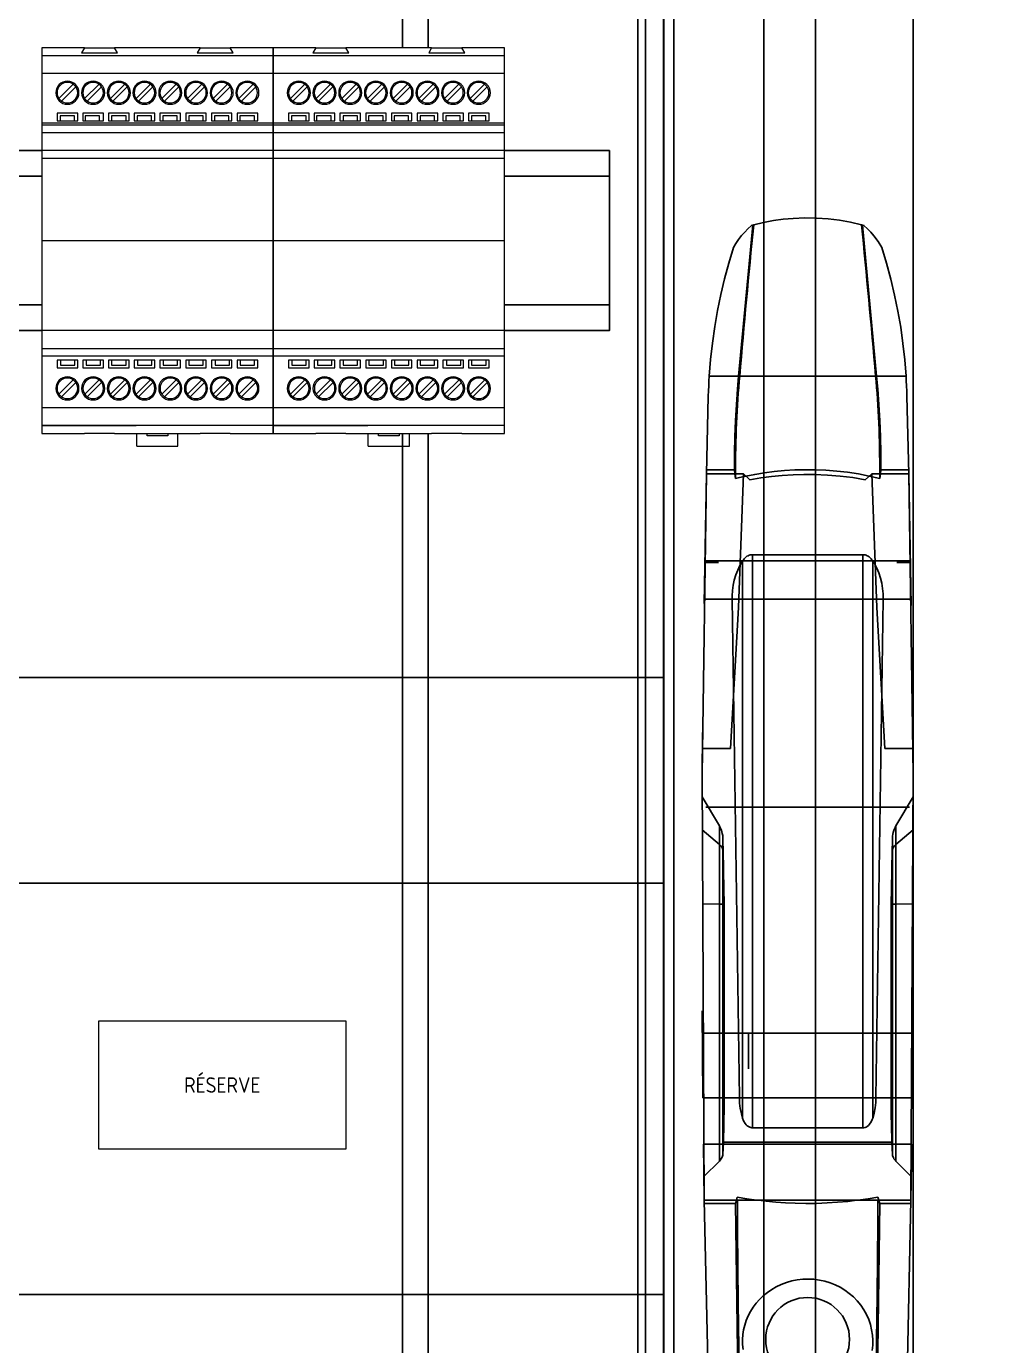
# Model space of a CAD drawing. Header units: millimetres. Extents: x 37984 to 70752, y 14140 to 37584.
# Drawn here: x 39768.8 to 39958.6, y 15689.5 to 15946 of the extents above; entities that cross this region are included whole.
import ezdxf

# ---------------------------------------------------------------- set-up
doc = ezdxf.new("R2010")
doc.units = ezdxf.units.MM
doc.set_wipeout_variables(frame=1)
doc.layers.add('! NO PLOT !', color=7, linetype='Continuous', true_color=0xff75dd, plot=False)
doc.layers.add('000-PI-Oprema', color=30, linetype='Continuous', lineweight=5)
for name, color, linetype in [('000-PI-ORMAR', 2, 'Continuous'), ('000-PI_TEXT', 7, 'Continuous'), ('002-PI-Kabelska kanalica', 150, 'Continuous'), ('004-PI-DIN Šina', 3, 'Continuous')]:
    doc.layers.add(name, color=color, linetype=linetype)
doc.styles.add('PI0', font='isocpeur.ttf', dxfattribs={"width": 0.9})

# ---------------------------------------------------------------- blocks, each defined once
blk = doc.blocks.new('poveznica montaznih ploca 2100mm')
at = {"layer": '! NO PLOT !'}
for p, q in [((59472.54, 55742.17), (59472.54, 53847.74)), ((59570.54, 55742.17), (59570.54, 53847.74)), ((59477.54, 55740.77), (59477.54, 53837.74)), ((59565.54, 55740.77), (59565.54, 53837.74))]:
    blk.add_line(p, q, dxfattribs=at)
blk = doc.blocks.new('*U1299')
at = {"layer": '002-PI-Kabelska kanalica'}
for p, q in [((-20, 873), (60, 873)), ((-20, -100), (-20, 873)), ((60, -100), (60, 873))]:
    blk.add_line(p, q, dxfattribs=at)
blk = doc.blocks.new('*U1300')
at = {"layer": '004-PI-DIN Šina'}
blk.add_lwpolyline([(350, -17.5), (350, 17.5), (0, 17.5), (0, -17.5)], close=True, dxfattribs=at)
for points in [[(0, 12.5), (350, 12.5)], [(0, -12.5), (350, -12.5)]]:
    blk.add_lwpolyline(points, dxfattribs=at)
blk = doc.blocks.new('*U1303')
at = {"layer": '002-PI-Kabelska kanalica'}
for p, q in [((-20, -100), (-20, 369)), ((20, -100), (20, 369))]:
    blk.add_line(p, q, dxfattribs=at)
blk = doc.blocks.new('*U548')
at = {"layer": '000-PI-ORMAR'}
for p, q in [((-13.41, 105.24), (-10.65, 134.6)), ((-10.48, 134.65), (-10.91, 134.53)), ((10.91, 134.53), (10.48, 134.65)), ((13.41, 105.24), (10.65, 134.6)), ((-19.14, 105.24), (-13.41, 105.24)), ((13.2, 105.24), (-13.2, 105.24)), ((13.41, 105.24), (19.14, 105.24)), ((-19.31, 101.34), (-19.67, 86.25)), ((19.67, 86.25), (19.31, 101.34)), ((-19.67, 86.25), (-20.5, 27.74)), ((-19.67, 86.25), (-20.14, 61.02)), ((-19.67, 86.25), (-12.5, 86.25)), ((-19.66, 87.03), (-14.25, 87.03)), ((-14.15, 86.25), (-14.25, 87.03)), ((-14.02, 85.32), (-14.15, 86.25)), ((-12.5, 86.25), (-13.43, 60.26)), ((-11.21, 85.08), (-12.5, 86.25)), ((12.5, 86.25), (11.21, 85.08)), ((11.99, 85.79), (14.02, 85.32)), ((12.5, 86.25), (19.67, 86.25)), ((13.43, 60.26), (12.5, 86.25)), ((14.02, 85.32), (14.15, 86.25)), ((14.15, 86.25), (14.25, 87.03)), ((14.25, 87.03), (19.66, 87.03)), ((20.5, 27.74), (19.67, 86.25)), ((20.15, 60.62), (19.67, 86.25)), ((-20.01, 69.28), (-12.67, 69.28)), ((-17.35, 69.28), (17.35, 69.28)), ((-12.67, 69.28), (-12.65, 69.31)), ((-12.65, 69.31), (-12.65, -39.07)), ((-10.73, 70.49), (-10.73, -40.96)), ((-10.73, 70.49), (10.73, 70.49)), ((10.73, 70.49), (10.73, -40.96)), ((12.65, 69.31), (12.65, -39.07)), ((12.65, 69.31), (12.67, 69.28)), ((12.67, 69.28), (20.01, 69.28)), ((-20.01, 68.98), (-17.35, 68.98)), ((17.35, 68.98), (20.01, 68.98)), ((-20.13, 61.86), (-17.35, 61.86)), ((-20.13, 61.85), (-14.69, 61.85)), ((-17.35, 61.85), (17.35, 61.85)), ((-13.27, -35.12), (-14.69, 61.85)), ((14.69, 61.85), (13.27, -35.12)), ((14.69, 61.85), (20.13, 61.85)), ((17.35, 61.86), (20.13, 61.86)), ((-15, 32.81), (-13.43, 60.26)), ((13.43, 60.26), (15, 32.81)), ((20.5, 27.74), (20.31, 48.52)), ((-20.44, 35.92), (-20.5, 27.74)), ((-20.47, 32.81), (-15, 32.81)), ((15, 32.81), (20.47, 32.81)), ((-20.5, 27.74), (-20.09, -55.06)), ((20.09, -55.06), (20.5, 27.74)), ((-17.16, 17.77), (-20.5, 23.44)), ((20.5, 23.44), (17.16, 17.77)), ((-19.8, 21.43), (19.8, 21.43)), ((-17.16, 14.16), (-20.5, 16.99)), ((-17.16, 17.77), (-17.16, -47.43)), ((-16.24, 2.4), (-16.48, 15.53)), ((-16.48, 15.53), (-16.48, -46.12)), ((16.48, 15.53), (16.24, 2.4)), ((16.48, 15.53), (16.48, -46.12)), ((17.16, 17.77), (17.16, -47.43)), ((20.5, 16.99), (17.16, 14.16)), ((-16.36, 10.54), (-16.48, 13.04)), ((16.48, 13.04), (16.36, 10.54)), ((-17.16, 2.54), (-20.5, 2.61)), ((20.5, 2.61), (17.16, 2.54)), ((-16.24, 2.4), (-16.48, 2.51)), ((-16.24, -35.11), (-16.24, 2.4)), ((16.48, 2.51), (16.24, 2.4)), ((16.24, 2.4), (16.24, -35.11)), ((-20.5, -18.21), (-20.36, -35.12)), ((20.36, -35.12), (20.5, -18.21)), ((-20.47, -22.52), (20.47, -22.52)), ((-11.5, -22.68), (-11.5, -29.51)), ((-20.36, -35.12), (-13.27, -35.12)), ((-16.24, -35.11), (16.24, -35.11)), ((13.27, -35.12), (20.36, -35.12)), ((-10.73, -40.96), (10.73, -40.96)), ((-20.25, -44.17), (-20.09, -55.06)), ((-20.25, -44.17), (20.25, -44.17)), ((-16.48, -46.12), (-16.38, -43.78)), ((-16.38, -43.78), (16.38, -43.78)), ((16.38, -43.78), (16.48, -46.12)), ((20.09, -55.06), (20.25, -44.17)), ((-20.16, -50.42), (-17.16, -47.43)), ((17.16, -47.43), (20.16, -50.42)), ((-20.09, -55.06), (20.09, -55.06)), ((-20.09, -55.06), (-19.2, -96.13)), ((-20.08, -55.68), (-14.03, -55.68)), ((-14.03, -55.68), (-13.85, -55.06)), ((-13.42, -100.67), (-14.03, -55.68)), ((-13.85, -55.06), (-13.67, -54.42)), ((13.42, -100.67), (14.03, -55.68)), ((13.85, -55.06), (13.67, -54.42)), ((14.03, -55.68), (13.85, -55.06)), ((14.03, -55.68), (20.08, -55.68)), ((19.2, -96.13), (20.09, -55.06))]:
    blk.add_line(p, q, dxfattribs=at)
for points in [[(10.48, 134.65), (8.34, 135.15), (6.17, 135.54), (3.98, 135.81), (1.73, 135.97), (-0.54, 136), (-2.8, 135.91), (-4.73, 135.73), (-6.65, 135.46), (-8.58, 135.1), (-10.48, 134.65)], [(-10.91, 134.53), (-11.6, 133.9), (-12.24, 133.24), (-12.84, 132.55), (-13.41, 131.8), (-13.93, 131.03), (-14.4, 130.23)], [(14.4, 130.23), (13.7, 131.38), (12.89, 132.48), (12.28, 133.2), (11.62, 133.89), (10.91, 134.53)], [(-14.4, 130.23), (-15.31, 127.22), (-16.14, 124.17), (-16.87, 121.1), (-17.51, 118.01), (-18.07, 114.85), (-18.52, 111.66), (-18.88, 108.46), (-19.14, 105.24)], [(19.14, 105.24), (18.88, 108.42), (18.53, 111.59), (18.09, 114.73), (17.54, 117.85), (16.9, 120.99), (16.16, 124.1), (15.33, 127.18), (14.4, 130.23)], [(-19.14, 105.24), (-19.19, 104.29), (-19.24, 103.32), (-19.28, 102.34), (-19.31, 101.34)], [(-14.25, 87.03), (-14.23, 90.25), (-14.16, 93.45), (-14.03, 96.61), (-13.86, 99.69), (-13.64, 102.68), (-13.41, 105.24)], [(14.25, 87.03), (14.23, 90.25), (14.16, 93.45), (14.03, 96.61), (13.86, 99.69), (13.64, 102.68), (13.41, 105.24)], [(19.31, 101.34), (19.28, 102.33), (19.24, 103.31), (19.19, 104.28), (19.14, 105.24)], [(-14.02, 85.32), (-12.17, 85.75), (-11.99, 85.79)], [(-11.99, 85.79), (-10.29, 86.12), (-8.39, 86.43), (-6.48, 86.67), (-4.5, 86.86), (-2.52, 86.97), (-0.52, 87.02), (1.47, 87.01), (3.57, 86.92), (5.67, 86.76), (7.76, 86.52), (9.87, 86.2), (11.96, 85.8), (11.99, 85.79)], [(11.21, 85.08), (8.78, 85.48), (6.33, 85.78), (3.84, 85.99), (1.34, 86.1), (-0.75, 86.11), (-2.84, 86.05), (-4.93, 85.91), (-7.03, 85.71), (-9.13, 85.43), (-11.21, 85.08)], [(-12.67, 69.28), (-13.17, 68.42), (-13.6, 67.5), (-13.96, 66.55), (-14.26, 65.56), (-14.48, 64.55), (-14.62, 63.52), (-14.69, 62.48), (-14.69, 61.85)], [(-12.65, 69.31), (-12.5, 69.52), (-12.34, 69.72), (-12.17, 69.89), (-11.98, 70.05), (-11.79, 70.18), (-11.59, 70.29), (-11.38, 70.38), (-11.17, 70.44), (-10.95, 70.48), (-10.73, 70.49)], [(10.73, 70.49), (10.95, 70.48), (11.17, 70.44), (11.38, 70.38), (11.59, 70.29), (11.79, 70.18), (11.98, 70.05), (12.17, 69.89), (12.34, 69.72), (12.5, 69.52), (12.65, 69.31)], [(14.69, 61.85), (14.67, 62.89), (14.57, 63.93), (14.4, 64.96), (14.15, 65.96), (13.83, 66.94), (13.43, 67.87), (12.97, 68.77), (12.67, 69.28)], [(-16.48, 15.53), (-16.52, 15.9), (-16.59, 16.26), (-16.68, 16.61), (-16.78, 16.95), (-16.91, 17.28), (-17.06, 17.59), (-17.16, 17.77)], [(17.16, 17.77), (17, 17.47), (16.86, 17.16), (16.74, 16.83), (16.64, 16.48), (16.56, 16.13), (16.51, 15.76), (16.48, 15.53)], [(-16.38, -43.78), (-16.36, -43.11), (-16.33, -42.38), (-16.31, -41.59), (-16.3, -40.74), (-16.28, -39.86), (-16.27, -38.93), (-16.26, -37.98), (-16.25, -37), (-16.24, -36.01), (-16.24, -35.11)], [(-13.27, -35.12), (-13.22, -36.16), (-13.09, -37.2), (-12.89, -38.21), (-12.65, -39.07)], [(12.65, -39.07), (12.92, -38.08), (13.11, -37.06), (13.23, -36.02), (13.27, -35.12)], [(16.24, -35.11), (16.24, -36.11), (16.25, -37.1), (16.26, -38.08), (16.27, -39.03), (16.28, -39.95), (16.3, -40.83), (16.32, -41.67), (16.34, -42.45), (16.36, -43.18), (16.38, -43.78)], [(-12.65, -39.07), (-12.44, -39.63), (-12.15, -40.14), (-11.97, -40.36), (-11.77, -40.56), (-11.53, -40.73), (-11.26, -40.86), (-11.05, -40.93), (-10.83, -40.96), (-10.73, -40.96)], [(10.73, -40.96), (10.96, -40.94), (11.17, -40.9), (11.37, -40.82), (11.56, -40.71), (11.83, -40.51), (12.05, -40.27), (12.34, -39.82), (12.56, -39.33), (12.65, -39.07)], [(-17.16, -47.43), (-17, -47.26), (-16.86, -47.08), (-16.74, -46.88), (-16.64, -46.68), (-16.56, -46.47), (-16.51, -46.26), (-16.48, -46.12)], [(16.48, -46.12), (16.52, -46.34), (16.59, -46.55), (16.68, -46.76), (16.78, -46.96), (16.91, -47.15), (17.06, -47.33), (17.16, -47.43)], [(-9.57, -55.06), (-9.95, -55.01), (-11.82, -54.74), (-13.67, -54.42)], [(9.58, -55.06), (7.81, -55.27), (5.83, -55.45), (3.77, -55.58), (1.71, -55.66), (-0.35, -55.68), (-2.41, -55.64), (-4.3, -55.56), (-6.19, -55.42), (-8.06, -55.24), (-9.57, -55.06)], [(13.67, -54.42), (11.74, -54.75), (9.78, -55.04), (9.58, -55.06)], [(8.89, -73.85), (9.63, -74.62), (10.32, -75.46), (10.92, -76.35), (11.44, -77.29), (11.87, -78.24), (12.2, -79.23), (12.45, -80.24), (12.61, -81.28), (12.67, -82.26), (12.65, -83.25), (12.54, -84.24)], [(-12.56, -84.1), (-12.66, -83.12), (-12.67, -82.14), (-12.6, -81.17), (-12.45, -80.24), (-12.23, -79.31), (-11.93, -78.41), (-11.57, -77.54), (-11.12, -76.68), (-10.6, -75.85), (-10.01, -75.07), (-9.37, -74.34), (-8.63, -73.62), (-7.83, -72.97), (-6.98, -72.38), (-6.09, -71.86), (-5.12, -71.4), (-4.11, -71.02), (-3.07, -70.73), (-2.02, -70.52), (-0.95, -70.4), (0.13, -70.37), (1.22, -70.42), (2.29, -70.56), (3.33, -70.79), (4.36, -71.11), (5.35, -71.51), (6.31, -71.98), (7.22, -72.53), (8.08, -73.16), (8.89, -73.85)]]:
    blk.add_lwpolyline(points, dxfattribs=at)
blk.add_circle((0, -82.1), 8.15, dxfattribs=at)
for centre, major_axis, ratio, start_param, end_param in [((73, -135.16), (0, 546.84), 0.175521, 1.054802, 1.115623), ((-73, -135.16), (0, 546.84), 0.175521, -1.115623, -1.054802), ((-7.53, 87.2), (0, 37), 0.175521, 1.061397, 1.596486), ((7.53, 87.2), (0, 37), 0.175521, 4.6867, 5.221788), ((-7.53, 87.2), (0, 37), 0.175521, -4.6867, -4.66155), ((7.53, 87.2), (0, 37), 0.175521, 4.66155, 4.6867), ((-19.46, 12.78), (-3, 0), 0.71325, 3.261467, 3.839724), ((19.46, 12.78), (-3, 0), 0.71325, 5.585054, 6.163311), ((-19.46, 2.51), (-3, 0), 0.017452, 3.261467, 3.839724), ((19.46, 2.51), (-3, 0), 0.017452, -0.698132, -0.119874), ((137.46, -39.64), (0, 669.86), 0.225671, -4.689366, -4.621155), ((-137.46, -39.64), (0, 669.86), 0.225671, 4.621155, 4.689366)]:
    blk.add_ellipse(centre, major_axis=major_axis, ratio=ratio, start_param=start_param, end_param=end_param, dxfattribs=at)
blk = doc.blocks.new('A$C34f25ed7')
at = {"layer": '000-PI-ORMAR'}
blk.add_blockref('*U548', (-3.99, -1008.35), dxfattribs=at)
blk = doc.blocks.new('800mm bez ploce')
at = {"layer": '000-PI-ORMAR'}
for p, q in [((47920.01, 47274.57), (47920.01, 45290.07)), ((47921.51, 47274.57), (47921.51, 45290.07)), ((47921.52, 45290.07), (47921.52, 47274.57))]:
    blk.add_line(p, q, dxfattribs=at)
blk = doc.blocks.new('Diode block- 8 - 2954882')
at = {"layer": '000-PI-Oprema'}
for p, q in [((38051.77, 30782.32), (38051.77, 30782.32)), ((38051.77, 30782.32), (38059.77, 30782.32)), ((38059.77, 30782.32), (38059.77, 30782.32))]:
    blk.add_line(p, q, dxfattribs=at)
blk.add_wipeout([(38033.27, 30859.82), (38078.27, 30859.82), (38078.27, 30784.82), (38033.27, 30784.82)]).dxf.layer = '000-PI-Oprema'
for p, q in [((38033.27, 30859.82), (38033.27, 30854.82)), ((38033.27, 30859.82), (38033.27, 30859.82)), ((38041.6, 30859.82), (38033.27, 30859.82)), ((38033.27, 30858.32), (38078.27, 30858.32)), ((38033.27, 30858.32), (38078.27, 30858.32)), ((38036.77, 30859.82), (38036.77, 30859.82)), ((38039.77, 30859.82), (38039.77, 30859.82)), ((38041.6, 30859.82), (38041.02, 30858.82)), ((38041.02, 30858.82), (38041.02, 30858.82)), ((38041.02, 30858.82), (38048.02, 30858.82)), ((38041.6, 30859.82), (38041.6, 30859.82)), ((38041.6, 30859.82), (38047.44, 30859.82)), ((38041.77, 30859.82), (38041.77, 30859.82)), ((38044.77, 30859.82), (38044.77, 30859.82)), ((38046.77, 30859.82), (38046.77, 30859.82)), ((38047.44, 30859.82), (38047.44, 30859.82)), ((38064.1, 30859.82), (38047.44, 30859.82)), ((38048.02, 30858.82), (38047.44, 30859.82)), ((38048.02, 30858.82), (38048.02, 30858.82)), ((38049.77, 30859.82), (38049.77, 30859.82)), ((38051.77, 30859.82), (38051.77, 30859.82)), ((38054.77, 30859.82), (38054.77, 30859.82)), ((38056.77, 30859.82), (38056.77, 30859.82)), ((38059.77, 30859.82), (38059.77, 30859.82)), ((38061.77, 30859.82), (38061.77, 30859.82)), ((38064.1, 30859.82), (38063.52, 30858.82)), ((38063.52, 30858.82), (38070.52, 30858.82)), ((38063.52, 30858.82), (38063.52, 30858.82)), ((38064.1, 30859.82), (38064.1, 30859.82)), ((38064.1, 30859.82), (38069.94, 30859.82)), ((38064.77, 30859.82), (38064.77, 30859.82)), ((38066.77, 30859.82), (38066.77, 30859.82)), ((38069.77, 30859.82), (38069.77, 30859.82)), ((38069.94, 30859.82), (38069.94, 30859.82)), ((38078.27, 30859.82), (38069.94, 30859.82)), ((38070.52, 30858.82), (38069.94, 30859.82)), ((38070.52, 30858.82), (38070.52, 30858.82)), ((38071.77, 30859.82), (38071.77, 30859.82)), ((38074.77, 30859.82), (38074.77, 30859.82)), ((38078.27, 30859.82), (38078.27, 30859.82)), ((38078.27, 30854.82), (38078.27, 30859.82)), ((38033.27, 30854.82), (38033.27, 30845.21)), ((38078.27, 30854.82), (38033.27, 30854.82)), ((38038.27, 30853.32), (38038.27, 30853.32)), ((38043.27, 30853.32), (38043.27, 30853.32)), ((38048.27, 30853.32), (38048.27, 30853.32)), ((38053.27, 30853.32), (38053.27, 30853.32)), ((38058.27, 30853.32), (38058.27, 30853.32)), ((38063.27, 30853.32), (38063.27, 30853.32)), ((38068.27, 30853.32), (38068.27, 30853.32)), ((38073.27, 30853.32), (38073.27, 30853.32)), ((38078.27, 30845.21), (38078.27, 30854.82)), ((38039.42, 30852.71), (38036.63, 30849.93)), ((38037.13, 30849.43), (38039.91, 30852.22)), ((38038.27, 30853.07), (38038.27, 30853.07)), ((38039.42, 30852.71), (38039.42, 30852.71)), ((38039.91, 30852.22), (38039.91, 30852.22)), ((38044.42, 30852.71), (38041.63, 30849.93)), ((38042.13, 30849.43), (38044.91, 30852.22)), ((38043.27, 30853.07), (38043.27, 30853.07)), ((38044.42, 30852.71), (38044.42, 30852.71)), ((38044.91, 30852.22), (38044.91, 30852.22)), ((38049.42, 30852.71), (38046.63, 30849.93)), ((38047.13, 30849.43), (38049.91, 30852.22)), ((38048.27, 30853.07), (38048.27, 30853.07)), ((38049.42, 30852.71), (38049.42, 30852.71)), ((38049.91, 30852.22), (38049.91, 30852.22)), ((38051.62, 30849.92), (38054.41, 30852.71)), ((38052.12, 30849.43), (38054.9, 30852.21)), ((38053.25, 30853.07), (38053.25, 30853.07)), ((38054.41, 30852.71), (38054.42, 30852.71)), ((38054.42, 30852.71), (38054.42, 30852.71)), ((38054.91, 30852.22), (38054.9, 30852.21)), ((38054.91, 30852.22), (38054.91, 30852.22)), ((38059.42, 30852.71), (38056.63, 30849.93)), ((38057.13, 30849.43), (38059.91, 30852.22)), ((38058.27, 30853.07), (38058.27, 30853.07)), ((38059.42, 30852.71), (38059.42, 30852.71)), ((38059.91, 30852.22), (38059.91, 30852.22)), ((38064.42, 30852.71), (38061.63, 30849.93)), ((38062.13, 30849.43), (38064.91, 30852.22)), ((38063.27, 30853.07), (38063.27, 30853.07)), ((38064.42, 30852.71), (38064.42, 30852.71)), ((38064.91, 30852.22), (38064.91, 30852.22)), ((38066.62, 30849.92), (38069.41, 30852.71)), ((38069.9, 30852.21), (38067.12, 30849.43)), ((38068.25, 30853.07), (38068.25, 30853.07)), ((38069.41, 30852.71), (38069.41, 30852.71)), ((38069.9, 30852.21), (38069.9, 30852.21)), ((38071.61, 30849.91), (38074.4, 30852.7)), ((38074.89, 30852.2), (38072.11, 30849.42)), ((38073.23, 30853.07), (38073.23, 30853.07)), ((38074.4, 30852.7), (38074.4, 30852.7)), ((38074.89, 30852.2), (38074.89, 30852.2)), ((38036.63, 30849.93), (38036.63, 30849.93)), ((38037.13, 30849.43), (38037.13, 30849.43)), ((38038.27, 30849.07), (38038.27, 30849.07)), ((38038.27, 30848.82), (38038.27, 30848.82)), ((38041.63, 30849.93), (38041.63, 30849.93)), ((38042.13, 30849.43), (38042.13, 30849.43)), ((38043.27, 30849.07), (38043.27, 30849.07)), ((38043.27, 30848.82), (38043.27, 30848.82)), ((38046.63, 30849.93), (38046.63, 30849.93)), ((38047.13, 30849.43), (38047.13, 30849.43)), ((38048.27, 30849.07), (38048.27, 30849.07)), ((38048.27, 30848.82), (38048.27, 30848.82)), ((38051.62, 30849.92), (38051.62, 30849.92)), ((38052.12, 30849.43), (38052.12, 30849.43)), ((38053.25, 30849.07), (38053.25, 30849.07)), ((38053.27, 30848.82), (38053.27, 30848.82)), ((38056.63, 30849.93), (38056.63, 30849.93)), ((38057.13, 30849.43), (38057.13, 30849.43)), ((38058.27, 30849.07), (38058.27, 30849.07)), ((38058.27, 30848.82), (38058.27, 30848.82)), ((38061.63, 30849.93), (38061.63, 30849.93)), ((38062.13, 30849.43), (38062.13, 30849.43)), ((38063.27, 30849.07), (38063.27, 30849.07)), ((38063.27, 30848.82), (38063.27, 30848.82)), ((38066.62, 30849.92), (38066.62, 30849.92)), ((38067.12, 30849.43), (38067.12, 30849.43)), ((38068.25, 30849.07), (38068.25, 30849.07)), ((38068.27, 30848.82), (38068.27, 30848.82)), ((38071.61, 30849.91), (38071.61, 30849.91)), ((38072.11, 30849.42), (38072.11, 30849.42)), ((38073.23, 30849.07), (38073.23, 30849.07)), ((38073.27, 30848.82), (38073.27, 30848.82)), ((38036.27, 30847.07), (38036.27, 30845.57)), ((38040.27, 30847.07), (38036.27, 30847.07)), ((38036.27, 30847.07), (38036.27, 30847.07)), ((38036.27, 30845.57), (38040.27, 30845.57)), ((38036.27, 30845.57), (38036.27, 30845.57)), ((38036.87, 30846.57), (38036.87, 30845.57)), ((38039.67, 30846.57), (38036.87, 30846.57)), ((38036.87, 30846.57), (38036.87, 30846.57)), ((38036.87, 30845.57), (38036.87, 30845.57)), ((38039.67, 30845.57), (38039.67, 30846.57)), ((38039.67, 30846.57), (38039.67, 30846.57)), ((38039.67, 30845.57), (38039.67, 30845.57)), ((38040.27, 30845.57), (38040.27, 30847.07)), ((38040.27, 30847.07), (38040.27, 30847.07)), ((38040.27, 30845.57), (38040.27, 30845.57)), ((38041.27, 30847.07), (38041.27, 30845.57)), ((38045.27, 30847.07), (38041.27, 30847.07)), ((38041.27, 30847.07), (38041.27, 30847.07)), ((38041.27, 30845.57), (38045.27, 30845.57)), ((38041.27, 30845.57), (38041.27, 30845.57)), ((38041.74, 30846.57), (38041.74, 30845.57)), ((38044.54, 30846.57), (38041.74, 30846.57)), ((38041.74, 30846.57), (38041.74, 30846.57)), ((38041.74, 30845.57), (38041.74, 30845.57)), ((38044.54, 30845.57), (38044.54, 30846.57)), ((38044.54, 30846.57), (38044.54, 30846.57)), ((38044.54, 30845.57), (38044.54, 30845.57)), ((38045.27, 30845.57), (38045.27, 30847.07)), ((38045.27, 30847.07), (38045.27, 30847.07)), ((38045.27, 30845.57), (38045.27, 30845.57)), ((38050.27, 30847.07), (38046.27, 30847.07)), ((38046.27, 30847.07), (38046.27, 30845.57)), ((38046.27, 30847.07), (38046.27, 30847.07)), ((38046.27, 30845.57), (38050.27, 30845.57)), ((38046.27, 30845.57), (38046.27, 30845.57)), ((38046.87, 30846.57), (38046.87, 30845.57)), ((38049.67, 30846.57), (38046.87, 30846.57)), ((38046.87, 30846.57), (38046.87, 30846.57)), ((38046.87, 30845.57), (38046.87, 30845.57)), ((38049.67, 30845.57), (38049.67, 30846.57)), ((38049.67, 30846.57), (38049.67, 30846.57)), ((38049.67, 30845.57), (38049.67, 30845.57)), ((38050.27, 30845.57), (38050.27, 30847.07)), ((38050.27, 30847.07), (38050.27, 30847.07)), ((38050.27, 30845.57), (38050.27, 30845.57)), ((38051.27, 30847.07), (38051.27, 30845.57)), ((38055.27, 30847.07), (38051.27, 30847.07)), ((38051.27, 30847.07), (38051.27, 30847.07)), ((38051.27, 30845.57), (38055.27, 30845.57)), ((38051.27, 30845.57), (38051.27, 30845.57)), ((38051.85, 30846.57), (38051.85, 30845.57)), ((38054.65, 30846.57), (38051.85, 30846.57)), ((38051.85, 30846.57), (38051.85, 30846.57)), ((38051.85, 30845.57), (38051.85, 30845.57)), ((38054.65, 30845.57), (38054.65, 30846.57)), ((38054.65, 30846.57), (38054.65, 30846.57)), ((38054.65, 30845.57), (38054.65, 30845.57)), ((38055.27, 30845.57), (38055.27, 30847.07)), ((38055.27, 30847.07), (38055.27, 30847.07)), ((38055.27, 30845.57), (38055.27, 30845.57)), ((38060.27, 30847.07), (38056.27, 30847.07)), ((38056.27, 30847.07), (38056.27, 30845.57)), ((38056.27, 30847.07), (38056.27, 30847.07)), ((38056.27, 30845.57), (38060.27, 30845.57)), ((38056.27, 30845.57), (38056.27, 30845.57)), ((38056.83, 30846.57), (38056.83, 30845.57)), ((38059.63, 30846.57), (38056.83, 30846.57)), ((38056.83, 30846.57), (38056.83, 30846.57)), ((38056.83, 30845.57), (38056.83, 30845.57)), ((38059.63, 30845.57), (38059.63, 30846.57)), ((38059.63, 30846.57), (38059.63, 30846.57)), ((38059.63, 30845.57), (38059.63, 30845.57)), ((38060.27, 30845.57), (38060.27, 30847.07)), ((38060.27, 30847.07), (38060.27, 30847.07)), ((38060.27, 30845.57), (38060.27, 30845.57)), ((38061.27, 30847.07), (38061.27, 30845.57)), ((38065.27, 30847.07), (38061.27, 30847.07)), ((38061.27, 30847.07), (38061.27, 30847.07)), ((38061.27, 30845.57), (38065.27, 30845.57)), ((38061.27, 30845.57), (38061.27, 30845.57)), ((38061.87, 30846.57), (38061.87, 30845.57)), ((38064.67, 30846.57), (38061.87, 30846.57)), ((38061.87, 30846.57), (38061.87, 30846.57)), ((38061.87, 30845.57), (38061.87, 30845.57)), ((38064.67, 30845.57), (38064.67, 30846.57)), ((38064.67, 30846.57), (38064.67, 30846.57)), ((38064.67, 30845.57), (38064.67, 30845.57)), ((38065.27, 30845.57), (38065.27, 30847.07)), ((38065.27, 30847.07), (38065.27, 30847.07)), ((38065.27, 30845.57), (38065.27, 30845.57)), ((38066.27, 30847.07), (38066.27, 30845.57)), ((38070.27, 30847.07), (38066.27, 30847.07)), ((38066.27, 30847.07), (38066.27, 30847.07)), ((38066.27, 30845.57), (38070.27, 30845.57)), ((38066.27, 30845.57), (38066.27, 30845.57)), ((38066.85, 30846.57), (38066.85, 30845.57)), ((38069.65, 30846.57), (38066.85, 30846.57)), ((38066.85, 30846.57), (38066.85, 30846.57)), ((38066.85, 30845.57), (38066.85, 30845.57)), ((38069.65, 30845.57), (38069.65, 30846.57)), ((38069.65, 30846.57), (38069.65, 30846.57)), ((38069.65, 30845.57), (38069.65, 30845.57)), ((38070.27, 30845.57), (38070.27, 30847.07)), ((38070.27, 30847.07), (38070.27, 30847.07)), ((38070.27, 30845.57), (38070.27, 30845.57)), ((38071.27, 30847.07), (38071.27, 30845.57)), ((38075.27, 30847.07), (38071.27, 30847.07)), ((38071.27, 30847.07), (38071.27, 30847.07)), ((38071.27, 30845.57), (38075.27, 30845.57)), ((38071.27, 30845.57), (38071.27, 30845.57)), ((38071.83, 30846.57), (38071.83, 30845.57)), ((38074.63, 30846.57), (38071.83, 30846.57)), ((38071.83, 30846.57), (38071.83, 30846.57)), ((38071.83, 30845.57), (38071.83, 30845.57)), ((38074.63, 30845.57), (38074.63, 30846.57)), ((38074.63, 30846.57), (38074.63, 30846.57)), ((38074.63, 30845.57), (38074.63, 30845.57)), ((38075.27, 30845.57), (38075.27, 30847.07)), ((38075.27, 30847.07), (38075.27, 30847.07)), ((38075.27, 30845.57), (38075.27, 30845.57)), ((38033.27, 30845.21), (38033.27, 30844.82)), ((38033.27, 30845.21), (38078.27, 30845.21)), ((38033.27, 30844.82), (38033.27, 30844.82)), ((38033.27, 30844.82), (38033.27, 30843.32)), ((38033.27, 30844.82), (38078.27, 30844.82)), ((38033.27, 30843.32), (38033.27, 30801.32)), ((38033.27, 30843.32), (38033.27, 30843.32)), ((38033.27, 30843.32), (38078.27, 30843.32)), ((38078.27, 30844.82), (38078.27, 30845.21)), ((38078.27, 30843.32), (38078.27, 30844.82)), ((38078.27, 30844.82), (38078.27, 30844.82)), ((38078.27, 30843.32), (38078.27, 30843.32)), ((38078.27, 30801.32), (38078.27, 30843.32)), ((38033.27, 30839.82), (38033.27, 30839.82)), ((38078.27, 30839.82), (38033.27, 30839.82)), ((38078.27, 30839.82), (38033.27, 30839.82)), ((38033.27, 30838.32), (38033.27, 30838.32)), ((38033.27, 30838.32), (38078.27, 30838.32)), ((38078.27, 30839.82), (38078.27, 30839.82)), ((38078.27, 30838.32), (38078.27, 30838.32)), ((38033.27, 30822.32), (38078.27, 30822.32)), ((38033.27, 30804.82), (38033.27, 30804.82)), ((38078.27, 30804.82), (38033.27, 30804.82)), ((38078.27, 30804.82), (38078.27, 30804.82)), ((38033.27, 30801.32), (38033.27, 30799.82)), ((38033.27, 30801.32), (38033.27, 30801.32)), ((38033.27, 30801.32), (38078.27, 30801.32)), ((38033.27, 30799.82), (38033.27, 30789.82)), ((38033.27, 30799.82), (38033.27, 30799.82)), ((38078.27, 30799.82), (38033.27, 30799.82)), ((38078.27, 30799.82), (38078.27, 30801.32)), ((38078.27, 30801.32), (38078.27, 30801.32)), ((38078.27, 30789.82), (38078.27, 30799.82)), ((38078.27, 30799.82), (38078.27, 30799.82)), ((38040.27, 30799.07), (38036.27, 30799.07)), ((38036.27, 30799.07), (38036.27, 30797.57)), ((38036.27, 30799.07), (38036.27, 30799.07)), ((38036.27, 30797.57), (38040.27, 30797.57)), ((38036.27, 30797.57), (38036.27, 30797.57)), ((38036.91, 30799.07), (38036.91, 30798.07)), ((38036.91, 30799.07), (38036.91, 30799.07)), ((38036.91, 30798.07), (38039.71, 30798.07)), ((38036.91, 30798.07), (38036.91, 30798.07)), ((38039.71, 30798.07), (38039.71, 30799.07)), ((38039.71, 30799.07), (38039.71, 30799.07)), ((38039.71, 30798.07), (38039.71, 30798.07)), ((38040.27, 30797.57), (38040.27, 30799.07)), ((38040.27, 30799.07), (38040.27, 30799.07)), ((38040.27, 30797.57), (38040.27, 30797.57)), ((38041.27, 30799.07), (38041.27, 30797.57)), ((38045.27, 30799.07), (38041.27, 30799.07)), ((38041.27, 30799.07), (38041.27, 30799.07)), ((38041.27, 30797.57), (38045.27, 30797.57)), ((38041.27, 30797.57), (38041.27, 30797.57)), ((38041.89, 30799.07), (38041.89, 30798.07)), ((38041.89, 30799.07), (38041.89, 30799.07)), ((38041.89, 30798.07), (38044.69, 30798.07)), ((38041.89, 30798.07), (38041.89, 30798.07)), ((38044.69, 30798.07), (38044.69, 30799.07)), ((38044.69, 30799.07), (38044.69, 30799.07)), ((38044.69, 30798.07), (38044.69, 30798.07)), ((38045.27, 30797.57), (38045.27, 30799.07)), ((38045.27, 30799.07), (38045.27, 30799.07)), ((38045.27, 30797.57), (38045.27, 30797.57)), ((38046.27, 30799.07), (38046.27, 30797.57)), ((38050.27, 30799.07), (38046.27, 30799.07)), ((38046.27, 30799.07), (38046.27, 30799.07)), ((38046.27, 30797.57), (38050.27, 30797.57)), ((38046.27, 30797.57), (38046.27, 30797.57)), ((38046.87, 30799.07), (38046.87, 30798.07)), ((38046.87, 30799.07), (38046.87, 30799.07)), ((38046.87, 30798.07), (38049.67, 30798.07)), ((38046.87, 30798.07), (38046.87, 30798.07)), ((38049.67, 30798.07), (38049.67, 30799.07)), ((38049.67, 30799.07), (38049.67, 30799.07)), ((38049.67, 30798.07), (38049.67, 30798.07)), ((38050.27, 30797.57), (38050.27, 30799.07)), ((38050.27, 30799.07), (38050.27, 30799.07)), ((38050.27, 30797.57), (38050.27, 30797.57)), ((38055.27, 30799.07), (38051.27, 30799.07)), ((38051.27, 30799.07), (38051.27, 30797.57)), ((38051.27, 30799.07), (38051.27, 30799.07)), ((38051.27, 30797.57), (38055.27, 30797.57)), ((38051.27, 30797.57), (38051.27, 30797.57)), ((38051.91, 30799.07), (38051.91, 30798.07)), ((38051.91, 30799.07), (38051.91, 30799.07)), ((38051.91, 30798.07), (38054.71, 30798.07)), ((38051.91, 30798.07), (38051.91, 30798.07)), ((38054.71, 30798.07), (38054.71, 30799.07)), ((38054.71, 30799.07), (38054.71, 30799.07)), ((38054.71, 30798.07), (38054.71, 30798.07)), ((38055.27, 30797.57), (38055.27, 30799.07)), ((38055.27, 30799.07), (38055.27, 30799.07)), ((38055.27, 30797.57), (38055.27, 30797.57)), ((38056.27, 30799.07), (38056.27, 30797.57)), ((38060.27, 30799.07), (38056.27, 30799.07)), ((38056.27, 30799.07), (38056.27, 30799.07)), ((38056.27, 30797.57), (38060.27, 30797.57)), ((38056.27, 30797.57), (38056.27, 30797.57)), ((38056.89, 30799.07), (38056.89, 30798.07)), ((38056.89, 30799.07), (38056.89, 30799.07)), ((38056.89, 30798.07), (38059.69, 30798.07)), ((38056.89, 30798.07), (38056.89, 30798.07)), ((38059.69, 30798.07), (38059.69, 30799.07)), ((38059.69, 30799.07), (38059.69, 30799.07)), ((38059.69, 30798.07), (38059.69, 30798.07)), ((38060.27, 30797.57), (38060.27, 30799.07)), ((38060.27, 30799.07), (38060.27, 30799.07)), ((38060.27, 30797.57), (38060.27, 30797.57)), ((38061.27, 30799.07), (38061.27, 30797.57)), ((38065.27, 30799.07), (38061.27, 30799.07)), ((38061.27, 30799.07), (38061.27, 30799.07)), ((38061.27, 30797.57), (38065.27, 30797.57)), ((38061.27, 30797.57), (38061.27, 30797.57)), ((38061.87, 30799.07), (38061.87, 30798.07)), ((38061.87, 30799.07), (38061.87, 30799.07)), ((38061.87, 30798.07), (38064.67, 30798.07)), ((38061.87, 30798.07), (38061.87, 30798.07)), ((38064.67, 30798.07), (38064.67, 30799.07)), ((38064.67, 30799.07), (38064.67, 30799.07)), ((38064.67, 30798.07), (38064.67, 30798.07)), ((38065.27, 30797.57), (38065.27, 30799.07)), ((38065.27, 30799.07), (38065.27, 30799.07)), ((38065.27, 30797.57), (38065.27, 30797.57)), ((38066.27, 30799.07), (38066.27, 30797.57)), ((38070.27, 30799.07), (38066.27, 30799.07)), ((38066.27, 30799.07), (38066.27, 30799.07)), ((38066.27, 30797.57), (38070.27, 30797.57)), ((38066.27, 30797.57), (38066.27, 30797.57)), ((38067, 30799.07), (38067, 30798.07)), ((38067, 30799.07), (38067, 30799.07)), ((38067, 30798.07), (38069.8, 30798.07)), ((38067, 30798.07), (38067, 30798.07)), ((38069.8, 30798.07), (38069.8, 30799.07)), ((38069.8, 30799.07), (38069.8, 30799.07)), ((38069.8, 30798.07), (38069.8, 30798.07)), ((38070.27, 30797.57), (38070.27, 30799.07)), ((38070.27, 30799.07), (38070.27, 30799.07)), ((38070.27, 30797.57), (38070.27, 30797.57)), ((38071.27, 30799.07), (38071.27, 30797.57)), ((38075.27, 30799.07), (38071.27, 30799.07)), ((38071.27, 30799.07), (38071.27, 30799.07)), ((38071.27, 30797.57), (38075.27, 30797.57)), ((38071.27, 30797.57), (38071.27, 30797.57)), ((38071.87, 30799.07), (38071.87, 30798.07)), ((38071.87, 30799.07), (38071.87, 30799.07)), ((38071.87, 30798.07), (38074.67, 30798.07)), ((38071.87, 30798.07), (38071.87, 30798.07)), ((38074.67, 30798.07), (38074.67, 30799.07)), ((38074.67, 30799.07), (38074.67, 30799.07)), ((38074.67, 30798.07), (38074.67, 30798.07)), ((38075.27, 30797.57), (38075.27, 30799.07)), ((38075.27, 30799.07), (38075.27, 30799.07)), ((38075.27, 30797.57), (38075.27, 30797.57)), ((38039.42, 30795.21), (38036.63, 30792.43)), ((38037.13, 30791.93), (38039.91, 30794.72)), ((38038.27, 30795.82), (38038.27, 30795.82)), ((38038.27, 30795.57), (38038.27, 30795.57)), ((38039.42, 30795.21), (38039.42, 30795.21)), ((38039.91, 30794.72), (38039.91, 30794.72)), ((38041.64, 30792.44), (38044.42, 30795.22)), ((38044.92, 30794.73), (38042.13, 30791.94)), ((38043.27, 30795.82), (38043.27, 30795.82)), ((38043.29, 30795.57), (38043.29, 30795.57)), ((38044.42, 30795.22), (38044.42, 30795.22)), ((38044.92, 30794.73), (38044.92, 30794.73)), ((38049.42, 30795.21), (38046.63, 30792.43)), ((38047.13, 30791.93), (38049.91, 30794.72)), ((38048.27, 30795.82), (38048.27, 30795.82)), ((38048.27, 30795.57), (38048.27, 30795.57)), ((38049.42, 30795.21), (38049.42, 30795.21)), ((38049.91, 30794.72), (38049.91, 30794.72)), ((38054.42, 30795.21), (38051.63, 30792.43)), ((38052.13, 30791.93), (38054.91, 30794.72)), ((38053.27, 30795.82), (38053.27, 30795.82)), ((38053.27, 30795.57), (38053.27, 30795.57)), ((38054.42, 30795.21), (38054.42, 30795.21)), ((38054.91, 30794.72), (38054.91, 30794.72)), ((38056.64, 30792.44), (38059.42, 30795.22)), ((38059.92, 30794.73), (38057.13, 30791.94)), ((38058.27, 30795.82), (38058.27, 30795.82)), ((38058.29, 30795.57), (38058.29, 30795.57)), ((38059.42, 30795.22), (38059.42, 30795.22)), ((38059.92, 30794.73), (38059.92, 30794.73)), ((38064.42, 30795.21), (38061.63, 30792.43)), ((38062.13, 30791.93), (38064.91, 30794.72)), ((38063.27, 30795.82), (38063.27, 30795.82)), ((38063.27, 30795.57), (38063.27, 30795.57)), ((38064.42, 30795.21), (38064.42, 30795.21)), ((38064.91, 30794.72), (38064.91, 30794.72)), ((38069.42, 30795.21), (38066.63, 30792.43)), ((38067.13, 30791.93), (38069.91, 30794.72)), ((38068.27, 30795.82), (38068.27, 30795.82)), ((38068.27, 30795.57), (38068.27, 30795.57)), ((38069.42, 30795.21), (38069.42, 30795.21)), ((38069.91, 30794.72), (38069.91, 30794.72)), ((38074.42, 30795.21), (38071.63, 30792.43)), ((38072.13, 30791.93), (38074.91, 30794.72)), ((38073.27, 30795.82), (38073.27, 30795.82)), ((38073.27, 30795.57), (38073.27, 30795.57)), ((38074.42, 30795.21), (38074.42, 30795.21)), ((38074.91, 30794.72), (38074.91, 30794.72)), ((38036.63, 30792.43), (38036.63, 30792.43)), ((38037.13, 30791.93), (38037.13, 30791.93)), ((38041.64, 30792.44), (38041.64, 30792.44)), ((38042.13, 30791.94), (38042.13, 30791.94)), ((38046.63, 30792.43), (38046.63, 30792.43)), ((38047.13, 30791.93), (38047.13, 30791.93)), ((38051.63, 30792.43), (38051.63, 30792.43)), ((38052.13, 30791.93), (38052.13, 30791.93)), ((38056.64, 30792.44), (38056.64, 30792.44)), ((38057.13, 30791.94), (38057.13, 30791.94)), ((38061.63, 30792.43), (38061.63, 30792.43)), ((38062.13, 30791.93), (38062.13, 30791.93)), ((38066.63, 30792.43), (38066.63, 30792.43)), ((38067.13, 30791.93), (38067.13, 30791.93)), ((38071.63, 30792.43), (38071.63, 30792.43)), ((38072.13, 30791.93), (38072.13, 30791.93)), ((38033.27, 30789.82), (38033.27, 30784.82)), ((38033.27, 30789.82), (38078.27, 30789.82)), ((38038.27, 30791.57), (38038.27, 30791.57)), ((38038.27, 30791.32), (38038.27, 30791.32)), ((38043.27, 30791.32), (38043.27, 30791.32)), ((38043.29, 30791.57), (38043.29, 30791.57)), ((38048.27, 30791.57), (38048.27, 30791.57)), ((38048.27, 30791.32), (38048.27, 30791.32)), ((38053.27, 30791.57), (38053.27, 30791.57)), ((38053.27, 30791.32), (38053.27, 30791.32)), ((38058.27, 30791.32), (38058.27, 30791.32)), ((38058.29, 30791.57), (38058.29, 30791.57)), ((38063.27, 30791.57), (38063.27, 30791.57)), ((38063.27, 30791.32), (38063.27, 30791.32)), ((38068.27, 30791.57), (38068.27, 30791.57)), ((38068.27, 30791.32), (38068.27, 30791.32)), ((38073.27, 30791.57), (38073.27, 30791.57)), ((38073.27, 30791.32), (38073.27, 30791.32)), ((38078.27, 30784.82), (38078.27, 30789.82)), ((38051.67, 30786.32), (38033.27, 30786.32)), ((38033.27, 30786.32), (38051.67, 30786.32)), ((38033.27, 30784.82), (38033.27, 30784.82)), ((38033.27, 30784.82), (38041.6, 30784.82)), ((38036.77, 30784.82), (38036.77, 30784.82)), ((38039.77, 30784.82), (38039.77, 30784.82)), ((38047.44, 30784.82), (38041.6, 30784.82)), ((38041.6, 30784.82), (38041.6, 30784.82)), ((38041.77, 30784.82), (38041.77, 30784.82)), ((38044.77, 30784.82), (38044.77, 30784.82)), ((38046.77, 30784.82), (38046.77, 30784.82)), ((38047.44, 30784.82), (38064.1, 30784.82)), ((38047.44, 30784.82), (38047.44, 30784.82)), ((38049.77, 30784.82), (38049.77, 30784.82)), ((38078.27, 30786.32), (38051.67, 30786.32)), ((38051.67, 30784.82), (38051.67, 30784.82)), ((38051.77, 30784.82), (38051.77, 30784.82)), ((38051.77, 30782.32), (38051.77, 30784.82)), ((38053.77, 30784.32), (38053.77, 30784.82)), ((38057.77, 30784.32), (38053.77, 30784.32)), ((38053.77, 30784.32), (38053.77, 30784.32)), ((38054.77, 30784.82), (38054.77, 30784.82)), ((38056.77, 30784.82), (38056.77, 30784.82)), ((38057.77, 30784.82), (38057.77, 30784.32)), ((38057.77, 30784.32), (38057.77, 30784.32)), ((38059.77, 30784.82), (38059.77, 30784.82)), ((38059.77, 30782.32), (38059.77, 30784.82)), ((38078.27, 30786.32), (38059.87, 30786.32)), ((38059.87, 30784.82), (38059.87, 30784.82)), ((38061.77, 30784.82), (38061.77, 30784.82)), ((38069.94, 30784.82), (38064.1, 30784.82)), ((38064.1, 30784.82), (38064.1, 30784.82)), ((38064.77, 30784.82), (38064.77, 30784.82)), ((38066.77, 30784.82), (38066.77, 30784.82)), ((38069.77, 30784.82), (38069.77, 30784.82)), ((38069.94, 30784.82), (38078.27, 30784.82)), ((38069.94, 30784.82), (38069.94, 30784.82)), ((38071.77, 30784.82), (38071.77, 30784.82)), ((38074.77, 30784.82), (38074.77, 30784.82)), ((38078.27, 30784.82), (38078.27, 30784.82))]:
    blk.add_line(p, q, dxfattribs=at)
for centre, radius, start, end in [((38038.27, 30851.07), 2.25, 90, 270), ((38038.27, 30851.07), 2.25, 270, 90), ((38043.27, 30851.07), 2.25, 90, 270), ((38043.27, 30851.07), 2.25, 270, 90), ((38048.27, 30851.07), 2.25, 90, 270), ((38048.27, 30851.07), 2.25, 270, 90), ((38053.27, 30851.07), 2.25, 90, 270), ((38053.27, 30851.07), 2.25, 270, 90), ((38058.27, 30851.07), 2.25, 90, 270), ((38058.27, 30851.07), 2.25, 270, 90), ((38063.27, 30851.07), 2.25, 90, 270), ((38063.27, 30851.07), 2.25, 270, 90), ((38068.27, 30851.07), 2.25, 90, 270), ((38068.27, 30851.07), 2.25, 270, 90), ((38073.27, 30851.07), 2.25, 90, 270), ((38073.27, 30851.07), 2.25, 270, 90), ((38038.27, 30851.07), 2, 90, 270), ((38038.27, 30851.07), 2, 270, 90), ((38043.27, 30851.07), 2, 90, 270), ((38043.27, 30851.07), 2, 270, 90), ((38048.27, 30851.07), 2, 90, 270), ((38048.27, 30851.07), 2, 270, 90), ((38053.25, 30851.07), 2, 90, 270), ((38053.25, 30851.07), 2, 270, 90), ((38053.27, 30851.07), 2, 34.9214, 55.0787), ((38058.27, 30851.07), 2, 90, 270), ((38058.27, 30851.07), 2, 270, 90), ((38063.27, 30851.07), 2, 90, 270), ((38063.27, 30851.07), 2, 270, 90), ((38068.25, 30851.07), 2, 90, 270), ((38068.25, 30851.07), 2, 270, 90), ((38073.23, 30851.07), 2, 90, 270), ((38073.23, 30851.07), 2, 270, 90), ((38038.27, 30793.57), 2.25, 90, 270), ((38038.27, 30793.57), 2, 90, 270), ((38038.27, 30793.57), 2.25, 270, 90), ((38038.27, 30793.57), 2, 270, 90), ((38043.27, 30793.57), 2.25, 90, 270), ((38043.29, 30793.57), 2, 90, 270), ((38043.27, 30793.57), 2.25, 270, 90), ((38043.29, 30793.57), 2, 270, 90), ((38048.27, 30793.57), 2.25, 90, 270), ((38048.27, 30793.57), 2, 90, 270), ((38048.27, 30793.57), 2.25, 270, 90), ((38048.27, 30793.57), 2, 270, 90), ((38053.27, 30793.57), 2.25, 90, 270), ((38053.27, 30793.57), 2, 90, 270), ((38053.27, 30793.57), 2.25, 270, 90), ((38053.27, 30793.57), 2, 270, 90), ((38058.27, 30793.57), 2.25, 90, 270), ((38058.29, 30793.57), 2, 90, 270), ((38058.27, 30793.57), 2.25, 270, 90), ((38058.29, 30793.57), 2, 270, 90), ((38063.27, 30793.57), 2.25, 90, 270), ((38063.27, 30793.57), 2, 90, 270), ((38063.27, 30793.57), 2.25, 270, 90), ((38063.27, 30793.57), 2, 270, 90), ((38068.27, 30793.57), 2.25, 90, 270), ((38068.27, 30793.57), 2, 90, 270), ((38068.27, 30793.57), 2.25, 270, 90), ((38068.27, 30793.57), 2, 270, 90), ((38073.27, 30793.57), 2.25, 90, 270), ((38073.27, 30793.57), 2, 90, 270), ((38073.27, 30793.57), 2.25, 270, 90), ((38073.27, 30793.57), 2, 270, 90)]:
    blk.add_arc(centre, radius, start, end, dxfattribs=at)

msp = doc.modelspace()

# ---------------------------------------------------------------- linework, layer by layer
at = {"layer": '000-PI-Oprema'}
msp.add_lwpolyline([(39782.871, 15752.666), (39830.871, 15752.666), (39830.871, 15727.666), (39782.871, 15727.666)], close=True, dxfattribs=at)

# ---------------------------------------------------------------- block references
at = {"layer": '! NO PLOT !'}
msp.add_blockref('poveznica montaznih ploca 2100mm', (-19630.642, -39031.862), dxfattribs=at)
at = {"xscale": -1, "rotation": 180}
msp.add_blockref('*U1300', (39532.172, 15904.404), dxfattribs=at)
at = {"rotation": 270}
for name, p in [('*U1303', (39632.172, 15799.404)), ('*U1299', (39083.184, 15759.404))]:
    msp.add_blockref(name, p, dxfattribs=at)
at = {"layer": '000-PI-Oprema', "ltscale": 0.25}
msp.add_blockref('800mm bez ploce', (-8032.339, -30513.162), dxfattribs=at)

# ---------------------------------------------------------------- texts
at = {"layer": '000-PI_TEXT', "linetype": 'Continuous', "insert": (39806.871, 15740.166), "char_height": 3, "width": 48, "attachment_point": 5, "style": 'PI0'}
msp.add_mtext('RÉSERVE', dxfattribs=at)

# ---------------------------------------------------------------- next in the draw order: block references
at = {"layer": '000-PI-Oprema'}
msp.add_blockref('Diode block- 8 - 2954882', (1738.476, -14917.921), dxfattribs=at)

# ---------------------------------------------------------------- next in the draw order: wipeouts: each hides what was drawn before it
msp.add_wipeout([(39892.684, 16761.473), (40283.172, 16761.473), (40282.684, 14778.973), (39892.672, 14776.973)]).dxf.layer = '000-PI-ORMAR'

# ---------------------------------------------------------------- next in the draw order: linework, layer by layer
at = {"layer": '! NO PLOT !'}
for p, q in [((39892.696, 16761.404), (39892.696, 14776.904)), ((39892.696, 14776.904), (39892.696, 16761.404)), ((39912.196, 16749.904), (39912.196, 14788.404)), ((39892.684, 14789.904), (39892.684, 16740.766)), ((39922.196, 16734.904), (39922.196, 14803.404)), ((39941.196, 16689.154), (39941.196, 14849.154))]:
    msp.add_line(p, q, dxfattribs=at)
at = {"layer": '000-PI-ORMAR'}
for p, q in [((39892.696, 16761.404), (39892.696, 14776.904)), ((39894.696, 16759.404), (39894.696, 14778.904))]:
    msp.add_line(p, q, dxfattribs=at)

# ---------------------------------------------------------------- next in the draw order: block references
at = {"ltscale": 0.25}
msp.add_blockref('A$C34f25ed7', (39924.672, 16781.154), dxfattribs=at)
at = {"layer": '000-PI-Oprema'}
msp.add_blockref('Diode block- 8 - 2954882', (1783.476, -14917.921), dxfattribs=at)

doc.saveas('drawing.dxf')
